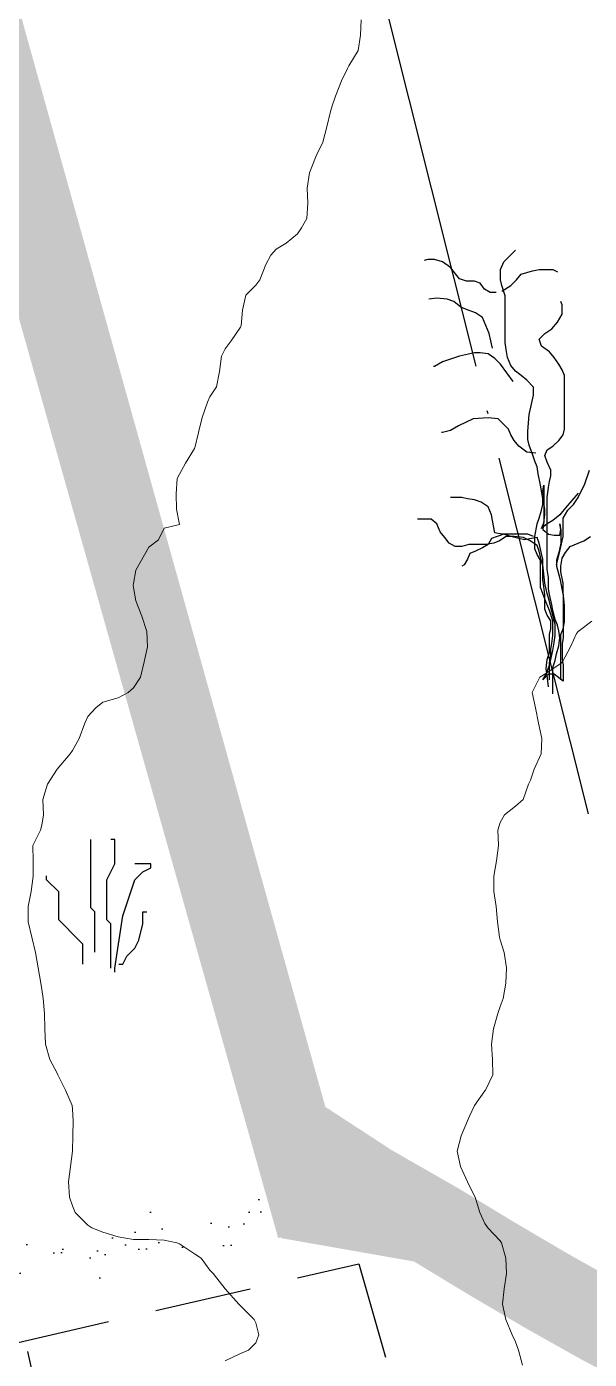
# Model space of a CAD drawing. Header units: centimetres. Extents: x 0 to 642158, y -847 to 649707.
# Drawn here: x 617006.75 to 617025.17, y 621129.95 to 621173.53 of the extents above; entities that cross this region are included whole.
import ezdxf

# ---------------------------------------------------------------- set-up
doc = ezdxf.new("R2010")
doc.units = ezdxf.units.CM
doc.header["$MEASUREMENT"] = 0
doc.linetypes.add('ACAD_ISO04W100', pattern=[30, 24, -3, 0, -3])
doc.linetypes.add('CACHE', pattern=[9.525, 6.35, -3.175])
doc.layers.add('MEV_schema paysager_Ha', color=7, linetype='Continuous', lineweight=25, transparency=0.13)
doc.layers.add('MEV_vegetal_V', color=7, linetype='Continuous', lineweight=25)
doc.layers.add('WAL_topographie 0.5', color=253, linetype='Continuous', lineweight=20)
picture_1 = doc.add_image_def('image2.png', size_in_pixel=(6614, 11023))
pattern_1 = [(82.5, (0, 0), (-1.407013184, 1.3179271225), [0, -1.52, 0, -1.7, 0, -1.625]), (52.5, (0, 0), (-0.744137511, 3.24697973), [0, -0.82, 0, -1.37, 0, -0.525]), (12.5, (-0.8697, -0.8697), (2.198029273, 2.206032383), [0, -0.5, 0, -1.8, 0, -2.35]), (2.5, (-0.8697, -0.8697), (1.5050421636, 2.746262851), [0, -0.25, 0, -1.18, 0, -1.35])]

# ---------------------------------------------------------------- blocks, each defined once
blk = doc.blocks.new('legende vegetal')
at = {"linetype": 'ACAD_ISO04W100', "ltscale": 0.5}
blk.add_lwpolyline([(617018.434, 621173.873), (617035.162, 621107.256)], dxfattribs=at)
for points in [[(617008.885, 621143.071), (617008.885, 621144.384), (617008.753, 621144.515), (617008.753, 621146.748)], [(617009.41, 621142.545), (617009.41, 621143.99), (617009.279, 621144.121), (617009.279, 621145.434), (617009.541, 621145.96), (617009.541, 621146.748), (617009.41, 621146.748)], [(617009.541, 621142.414), (617009.541, 621142.545), (617009.804, 621144.253), (617010.198, 621145.434), (617010.461, 621145.697), (617010.724, 621145.828), (617010.724, 621145.96), (617010.198, 621145.96)], [(617008.49, 621142.677), (617008.49, 621143.333), (617008.359, 621143.465), (617008.096, 621143.727), (617007.965, 621143.859), (617007.834, 621143.99), (617007.702, 621144.121), (617007.702, 621145.04), (617007.571, 621145.172), (617007.439, 621145.303), (617007.308, 621145.434), (617007.308, 621145.566)], [(617009.673, 621142.677), (617009.804, 621142.677), (617009.936, 621142.939), (617010.198, 621143.202), (617010.33, 621143.465), (617010.461, 621143.99), (617010.461, 621144.384), (617010.592, 621144.384)]]:
    blk.add_lwpolyline(points)
at = {"layer": 'MEV_vegetal_V'}
for points in [[(617023.771, 621151.969), (617023.771, 621152.528), (617023.808, 621152.752), (617023.808, 621152.975), (617023.845, 621153.162), (617023.882, 621153.422), (617023.882, 621153.907), (617023.771, 621154.242), (617023.658, 621154.503), (617023.547, 621154.801), (617023.472, 621154.988), (617023.472, 621155.882), (617023.36, 621156.069), (617023.286, 621156.255), (617023.286, 621156.665), (617023.36, 621157.075), (617023.435, 621157.262), (617023.51, 621157.523), (617023.547, 621157.709), (617023.547, 621157.895), (617023.51, 621158.156), (617023.472, 621158.343), (617023.397, 621158.715), (617023.36, 621158.939), (617023.286, 621159.125), (617023.211, 621159.349), (617023.099, 621159.647), (617023.062, 621159.834), (617023.062, 621160.095), (617023.099, 621160.654), (617023.174, 621160.989), (617023.248, 621161.287), (617023.248, 621161.548), (617023.025, 621161.772), (617022.838, 621161.921), (617022.652, 621162.07), (617022.503, 621162.257), (617022.391, 621162.518), (617022.353, 621162.778), (617022.316, 621163.002), (617022.316, 621164.53), (617022.205, 621164.866), (617022.167, 621165.052), (617022.167, 621165.388), (617022.279, 621165.648), (617022.503, 621165.872), (617022.652, 621166.021)], [(617022.018, 621164.642), (617021.831, 621164.642), (617021.645, 621164.754), (617021.496, 621164.94), (617021.31, 621165.015), (617021.048, 621165.015), (617020.825, 621165.089), (617020.526, 621165.462), (617020.265, 621165.648), (617020.004, 621165.723), (617019.781, 621165.723), (617019.669, 621165.686)], [(617022.205, 621164.679), (617022.503, 621164.866), (617022.689, 621165.052), (617022.838, 621165.238), (617023.211, 621165.35), (617023.435, 621165.388), (617023.882, 621165.388), (617024.031, 621165.313)], [(617021.906, 621162.816), (617021.794, 621163.3), (617021.571, 621163.822), (617021.347, 621163.971), (617021.048, 621164.083), (617020.862, 621164.157), (617020.638, 621164.344), (617020.415, 621164.418), (617020.079, 621164.456), (617019.818, 621164.418)], [(617023.882, 621151.521), (617023.882, 621152.379), (617023.957, 621152.602), (617023.994, 621152.826), (617024.069, 621153.087), (617024.106, 621153.348), (617024.069, 621153.572), (617024.031, 621153.758), (617023.957, 621153.944), (617023.882, 621154.242), (617023.845, 621154.429), (617023.771, 621154.764), (617023.733, 621154.951), (617023.733, 621155.323), (617023.696, 621155.584), (617023.696, 621157.933), (617023.733, 621158.268), (617023.771, 621158.454), (617023.808, 621158.641), (617023.808, 621158.827), (617023.696, 621159.088), (617023.621, 621159.312), (617023.696, 621159.498), (617023.882, 621159.61), (617024.069, 621159.796), (617024.218, 621159.983), (617024.255, 621160.169), (617024.255, 621161.921), (617024.181, 621162.108), (617024.069, 621162.294), (617023.92, 621162.518), (617023.771, 621162.704), (617023.51, 621162.89), (617023.435, 621163.114), (617023.621, 621163.3), (617023.845, 621163.449), (617024.031, 621163.673), (617024.181, 621163.934), (617024.181, 621164.232), (617024.143, 621164.344)], [(617022.577, 621161.735), (617022.167, 621162.294), (617021.981, 621162.48), (617021.757, 621162.629), (617021.496, 621162.667), (617021.31, 621162.667), (617020.825, 621162.555), (617020.265, 621162.368), (617020.004, 621162.219), (617019.967, 621162.219)], [(617023.994, 621155.733), (617024.106, 621156.181), (617024.218, 621156.665), (617024.218, 621157.262), (617024.367, 621157.523), (617024.553, 621157.709), (617024.703, 621157.933), (617024.926, 621158.38), (617025.076, 621158.827)], [(617023.323, 621159.386), (617023.025, 621159.424), (617022.764, 621159.61), (617022.615, 621159.796), (617022.503, 621159.983), (617022.428, 621160.169), (617022.092, 621160.505), (617021.757, 621160.542), (617021.272, 621160.505), (617020.787, 621160.281), (617020.526, 621160.132), (617020.265, 621160.057), (617020.228, 621160.057)], [(617024.143, 621151.969), (617024.143, 621153.46), (617024.218, 621153.646), (617024.255, 621153.869), (617024.255, 621154.391), (617024.218, 621154.839), (617024.218, 621155.137), (617024.143, 621155.51), (617024.143, 621155.696), (617024.181, 621155.957), (617024.292, 621156.143), (617024.442, 621156.33), (617024.703, 621156.442), (617024.889, 621156.516), (617025.113, 621156.665)], [(617024.703, 621158.082), (617024.292, 621157.597), (617024.106, 621157.373), (617023.882, 621157.187), (617023.696, 621157.075), (617023.51, 621156.926), (617023.584, 621157.113), (617023.621, 621157.373), (617023.621, 621157.56), (617023.584, 621157.746), (617023.584, 621157.97), (617023.547, 621158.156), (617023.584, 621158.343), (617023.584, 621157.15), (617023.547, 621156.889), (617023.733, 621156.74), (617023.92, 621156.702), (617024.106, 621156.702), (617024.143, 621156.889), (617024.106, 621157.075), (617024.143, 621156.852), (617024.143, 621156.442), (617024.069, 621156.143), (617023.994, 621155.882), (617023.994, 621155.696), (617024.106, 621155.286), (617024.218, 621154.727), (617024.218, 621153.348), (617024.181, 621153.162), (617024.181, 621152.64), (617024.218, 621152.453), (617024.218, 621151.931), (617023.92, 621152.155), (617023.733, 621152.155), (617023.547, 621151.969), (617023.658, 621152.155), (617023.771, 621152.453), (617023.808, 621152.64), (617023.882, 621152.938), (617023.92, 621153.199), (617023.957, 621153.422), (617023.957, 621153.795), (617023.845, 621154.205), (617023.771, 621154.54), (617023.696, 621154.801), (617023.621, 621155.137), (617023.547, 621155.733), (617023.547, 621155.92), (617023.51, 621156.106), (617023.435, 621156.442), (617023.36, 621156.628), (617023.174, 621156.591), (617022.95, 621156.553), (617022.764, 621156.591), (617022.503, 621156.665), (617022.279, 621156.74), (617022.055, 621156.665), (617021.869, 621156.591), (617021.757, 621156.404), (617021.571, 621156.292), (617021.347, 621156.181), (617021.16, 621156.106), (617021.086, 621155.92), (617020.974, 621155.733), (617020.899, 621155.696)], [(617023.248, 621156.665), (617023.062, 621156.74), (617022.205, 621156.74), (617021.981, 621156.777), (617021.906, 621157.187), (617021.869, 621157.373), (617021.757, 621157.634), (617021.533, 621157.783), (617021.31, 621157.858), (617021.086, 621157.895), (617020.899, 621157.933), (617020.526, 621157.933)], [(617023.733, 621151.745), (617023.696, 621152.118), (617023.658, 621152.341), (617023.696, 621152.64), (617023.771, 621152.863), (617023.771, 621153.46), (617023.808, 621153.646), (617023.808, 621153.907), (617023.696, 621154.093), (617023.621, 621154.28), (617023.621, 621154.764), (617023.584, 621155.025), (617023.547, 621155.249), (617023.547, 621155.696), (617023.472, 621155.994), (617023.435, 621156.181), (617023.36, 621156.367), (617023.137, 621156.516), (617022.913, 621156.628), (617022.615, 621156.665), (617022.353, 621156.665), (617022.13, 621156.516), (617021.943, 621156.442), (617021.682, 621156.404), (617021.123, 621156.404), (617020.899, 621156.33), (617020.676, 621156.33), (617020.489, 621156.442), (617020.34, 621156.628), (617020.191, 621156.814), (617020.079, 621157.075), (617019.892, 621157.224), (617019.445, 621157.224)]]:
    blk.add_lwpolyline(points, dxfattribs=at)

msp = doc.modelspace()

# ---------------------------------------------------------------- hatches: boundary and pattern name
at = {"layer": 'MEV_schema paysager_Ha', "transparency": 33554687}
h = msp.add_hatch(dxfattribs=at)
h.set_pattern_fill('AR-SAND', color=256, angle=45)
h.set_pattern_definition(pattern_1)
edge = h.paths.add_edge_path()
edge.add_line((616904.324, 621190.066), (616982.401, 621210.953))
edge.add_arc((616984.552, 621198.967), 12.177, 33.0735, 100.1729, ccw=False)
edge.add_line((616994.756, 621205.612), (617014.985, 621133.912))
edge.add_line((617014.985, 621133.912), (617017.553, 621134.537))
edge.add_line((617017.553, 621134.537), (616997.388, 621206.734))
edge.add_arc((616985.445, 621200.128), 13.648, 28.9491, 104.5602)
edge.add_line((616982.014, 621213.338), (616903.37, 621192.87))
edge.add_line((616903.37, 621192.87), (616904.324, 621190.066))
h = msp.add_hatch(dxfattribs=at)
h.set_pattern_fill('AR-SAND', color=256, angle=45)
h.set_pattern_definition(pattern_1)
h.paths.add_polyline_path([(617068.737, 621071.012), (617070.354, 621071.403), (617072.44, 621071.921), (617074.536, 621072.471), (617076.635, 621073.067), (617078.733, 621073.724), (617080.828, 621074.457), (617083.074, 621075.352), (617084.959, 621076.203), (617086.967, 621077.218), (617088.93, 621078.32), (617090.841, 621079.503), (617092.696, 621080.761), (617094.495, 621082.09), (617096.461, 621083.678), (617097.882, 621084.92), (617099.47, 621086.39), (617101.015, 621087.885), (617102.541, 621089.394), (617103.935, 621090.777), (617105.696, 621092.545), (617107.306, 621094.375), (617108.736, 621096.507), (617109.704, 621098.829), (617110.124, 621101.807), (617109.851, 621104.621), (617108.826, 621107.678), (617107.699, 621109.596), (617106.048, 621111.564), (617104.161, 621113.226), (617102.181, 621114.61), (617101.061, 621115.29), (617098.084, 621116.848), (617095.977, 621117.766), (617093.867, 621118.56), (617091.742, 621119.252), (617089.609, 621119.855), (617087.478, 621120.383), (617085.906, 621120.733), (617083.21, 621121.269), (617081.071, 621121.645), (617078.935, 621121.982), (617076.799, 621122.284), (617074.666, 621122.558), (617072.535, 621122.808), (617070.407, 621123.038), (617067.899, 621123.29), (617066.169, 621123.457), (617064.06, 621123.656), (617061.958, 621123.853), (617059.862, 621124.054), (617057.773, 621124.264), (617055.692, 621124.486), (617053.618, 621124.725), (617051.551, 621124.986), (617049.494, 621125.272), (617047.027, 621125.658), (617045.4, 621125.942), (617043.367, 621126.335), (617041.353, 621126.771), (617039.361, 621127.256), (617037.394, 621127.794), (617035.458, 621128.39), (617033.554, 621129.049), (617031.678, 621129.779), (617030.614, 621130.233), (617028.043, 621131.455), (617026.258, 621132.395), (617024.469, 621133.399), (617022.682, 621134.449), (617020.889, 621135.535), (617018.693, 621136.792), (617016.502, 621138.219), (617015.086, 621133.908), (617019.431, 621133.145), (617021.247, 621132.045), (617023.075, 621130.971), (617024.92, 621129.935), (617026.789, 621128.951), (617029.464, 621127.68), (617030.621, 621127.186), (617032.589, 621126.42), (617034.587, 621125.729), (617036.613, 621125.105), (617038.66, 621124.544), (617040.726, 621124.042), (617042.805, 621123.591), (617044.894, 621123.188), (617046.57, 621122.896), (617049.085, 621122.502), (617051.183, 621122.21), (617053.282, 621121.945), (617055.383, 621121.703), (617057.485, 621121.478), (617059.589, 621121.268), (617061.693, 621121.066), (617063.798, 621120.868), (617065.904, 621120.67), (617067.624, 621120.504), (617070.116, 621120.253), (617072.221, 621120.025), (617074.325, 621119.779), (617076.425, 621119.509), (617078.52, 621119.212), (617080.611, 621118.883), (617082.694, 621118.517), (617085.329, 621117.993), (617086.837, 621117.657), (617088.891, 621117.149), (617090.927, 621116.573), (617092.94, 621115.917), (617094.924, 621115.171), (617096.874, 621114.321), (617099.684, 621112.85), (617100.651, 621112.263), (617102.428, 621111.021), (617104.039, 621109.602), (617105.404, 621107.976), (617106.264, 621106.512), (617107.095, 621104.033), (617107.305, 621101.868), (617106.981, 621099.575), (617106.258, 621097.838), (617105.083, 621096.087), (617103.651, 621094.459), (617101.957, 621092.759), (617100.57, 621091.383), (617099.058, 621089.887), (617097.545, 621088.424), (617096.009, 621087.001), (617094.66, 621085.822), (617092.783, 621084.306), (617091.078, 621083.047), (617089.318, 621081.854), (617087.507, 621080.732), (617085.649, 621079.689), (617083.75, 621078.73), (617081.979, 621077.929), (617079.847, 621077.081), (617077.852, 621076.382), (617075.834, 621075.75), (617073.798, 621075.172), (617071.747, 621074.634), (617069.688, 621074.122), (617068.01, 621073.717)])
h = msp.add_hatch(dxfattribs=at)
h.set_pattern_fill('AR-SAND', color=256, angle=45)
h.set_pattern_definition(pattern_1)
h.paths.add_polyline_path([(616955.383, 621121.129), (617014.426, 621135.959), (617014.993, 621133.928), (616955.735, 621119.428)])

# ---------------------------------------------------------------- linework, layer by layer
at = {"linetype": 'CACHE', "ltscale": 0.5}
msp.add_lwpolyline([(617006.336, 621130.467), (617017.629, 621133.073), (617025.075, 621107.012), (617021.6, 621106.144), (617016.76, 621119.546), (617009.562, 621117.809), (617006.708, 621130.591)], dxfattribs=at)
at = {"layer": 'WAL_topographie 0.5'}
for points in [[(617017.7, 621173.75), (617017.679, 621173.25), (617017.607, 621172.75), (617017.296, 621172.25), (617017.25, 621172.159), (617017.063, 621171.75), (617016.867, 621171.25), (617016.75, 621170.932), (617016.696, 621170.75), (617016.583, 621170.25), (617016.45, 621169.75), (617016.25, 621169.35), (617016.205, 621169.25), (617016.011, 621168.75), (617015.929, 621168.25), (617015.953, 621167.75), (617015.927, 621167.25), (617015.75, 621166.945), (617015.615, 621166.75), (617015.25, 621166.444), (617014.917, 621166.25), (617014.75, 621166.05), (617014.577, 621165.75), (617014.385, 621165.25), (617014.25, 621165.075), (617013.925, 621164.75), (617013.817, 621164.25), (617013.778, 621163.75), (617013.75, 621163.694), (617013.442, 621163.25), (617013.25, 621162.987), (617013.125, 621162.75), (617013.066, 621162.25), (617012.969, 621161.75), (617012.75, 621161.417), (617012.677, 621161.25), (617012.494, 621160.75), (617012.378, 621160.25), (617012.262, 621159.75), (617012.25, 621159.728), (617011.953, 621159.25), (617011.75, 621158.893), (617011.677, 621158.75), (617011.65, 621158.25), (617011.662, 621157.75), (617011.75, 621157.25), (617011.75, 621157.25), (617011.75, 621157.25), (617011.25, 621157.125), (617011.073, 621156.75), (617010.75, 621156.5), (617010.609, 621156.25), (617010.331, 621155.75), (617010.25, 621155.321), (617010.241, 621155.25), (617010.25, 621155.187), (617010.328, 621154.75), (617010.519, 621154.25), (617010.686, 621153.75), (617010.708, 621153.25), (617010.596, 621152.75), (617010.484, 621152.25), (617010.25, 621151.909), (617010.075, 621151.75), (617009.75, 621151.574), (617009.25, 621151.438), (617009.019, 621151.25), (617008.75, 621150.97), (617008.655, 621150.75), (617008.466, 621150.25), (617008.25, 621149.857), (617008.173, 621149.75), (617007.75, 621149.25), (617007.75, 621149.25), (617007.432, 621148.75), (617007.28, 621148.25), (617007.306, 621147.75), (617007.25, 621147.417), (617007.202, 621147.25), (617006.954, 621146.75), (617006.962, 621146.25), (617006.969, 621145.75), (617006.902, 621145.25), (617006.806, 621144.75), (617006.803, 621144.25), (617006.917, 621143.75), (617007.044, 621143.25), (617007.128, 621142.75), (617007.22, 621142.25), (617007.25, 621142.036), (617007.29, 621141.75), (617007.333, 621141.25), (617007.352, 621140.75), (617007.372, 621140.25), (617007.514, 621139.75), (617007.75, 621139.303), (617007.772, 621139.25), (617008.026, 621138.75), (617008.24, 621138.25), (617008.25, 621138.125), (617008.278, 621137.75), (617008.269, 621137.25), (617008.25, 621136.75), (617008.25, 621136.75), (617008.187, 621136.25), (617008.122, 621135.75), (617008.15, 621135.25), (617008.25, 621134.969), (617008.335, 621134.75), (617008.75, 621134.335), (617008.89, 621134.25), (617009.25, 621134.1), (617009.75, 621133.956), (617010.25, 621133.864), (617010.75, 621133.86), (617011.25, 621133.844), (617011.671, 621133.75), (617011.75, 621133.723), (617012.25, 621133.397), (617012.464, 621133.25), (617012.75, 621132.865), (617012.854, 621132.75), (617013.25, 621132.25), (617013.25, 621132.25), (617013.697, 621131.75), (617013.75, 621131.694), (617014.194, 621131.25), (617014.25, 621131.139), (617014.35, 621130.75), (617014.25, 621130.481), (617014.019, 621130.25), (617013.75, 621130.141), (617013.25, 621129.902)], [(617025.25, 621154.083), (617024.8, 621153.75), (617024.75, 621153.679), (617024.55, 621153.25), (617024.292, 621152.75), (617024.25, 621152.712), (617023.75, 621152.375), (617023.555, 621152.25), (617023.294, 621151.75), (617023.404, 621151.25), (617023.507, 621150.75), (617023.614, 621150.25), (617023.59, 621149.75), (617023.37, 621149.25), (617023.25, 621148.883), (617023.179, 621148.75), (617023, 621148.25), (617022.75, 621148.033), (617022.389, 621147.75), (617022.25, 621147.5), (617022.179, 621147.25), (617022.196, 621146.75), (617022.135, 621146.25), (617022.042, 621145.75), (617022.043, 621145.25), (617022.125, 621144.75), (617022.163, 621144.25), (617022.231, 621143.75), (617022.25, 621143.667), (617022.378, 621143.25), (617022.461, 621142.75), (617022.44, 621142.25), (617022.347, 621141.75), (617022.25, 621141.481), (617022.176, 621141.25), (617022.036, 621140.75), (617021.963, 621140.25), (617022.006, 621139.75), (617022.015, 621139.25), (617021.768, 621138.75), (617021.75, 621138.726), (617021.414, 621138.25), (617021.25, 621137.898), (617021.181, 621137.75), (617020.975, 621137.25), (617020.841, 621136.75), (617020.957, 621136.25), (617021.18, 621135.75), (617021.25, 621135.604), (617021.431, 621135.25), (617021.586, 621134.75), (617021.75, 621134.39), (617021.845, 621134.25), (617022.25, 621133.821), (617022.296, 621133.75), (617022.439, 621133.25), (617022.454, 621132.75), (617022.387, 621132.25), (617022.323, 621131.75), (617022.432, 621131.25), (617022.644, 621130.75), (617022.75, 621130.521), (617022.855, 621130.25), (617022.983, 621129.75)]]:
    msp.add_lwpolyline(points, dxfattribs=at)

# ---------------------------------------------------------------- block references
at = {"layer": 'MEV_vegetal_V'}
msp.add_blockref('legende vegetal', (0.098, 0.193), dxfattribs=at)

# ---------------------------------------------------------------- pictures from other files: only their frames are drawn
image = msp.add_image(picture_1, insert=(616830.845, 620745.783), size_in_units=(429.466, 715.756), dxfattribs=dict(brightness=75))
image.dxf.flags = 7

doc.saveas('drawing.dxf')
